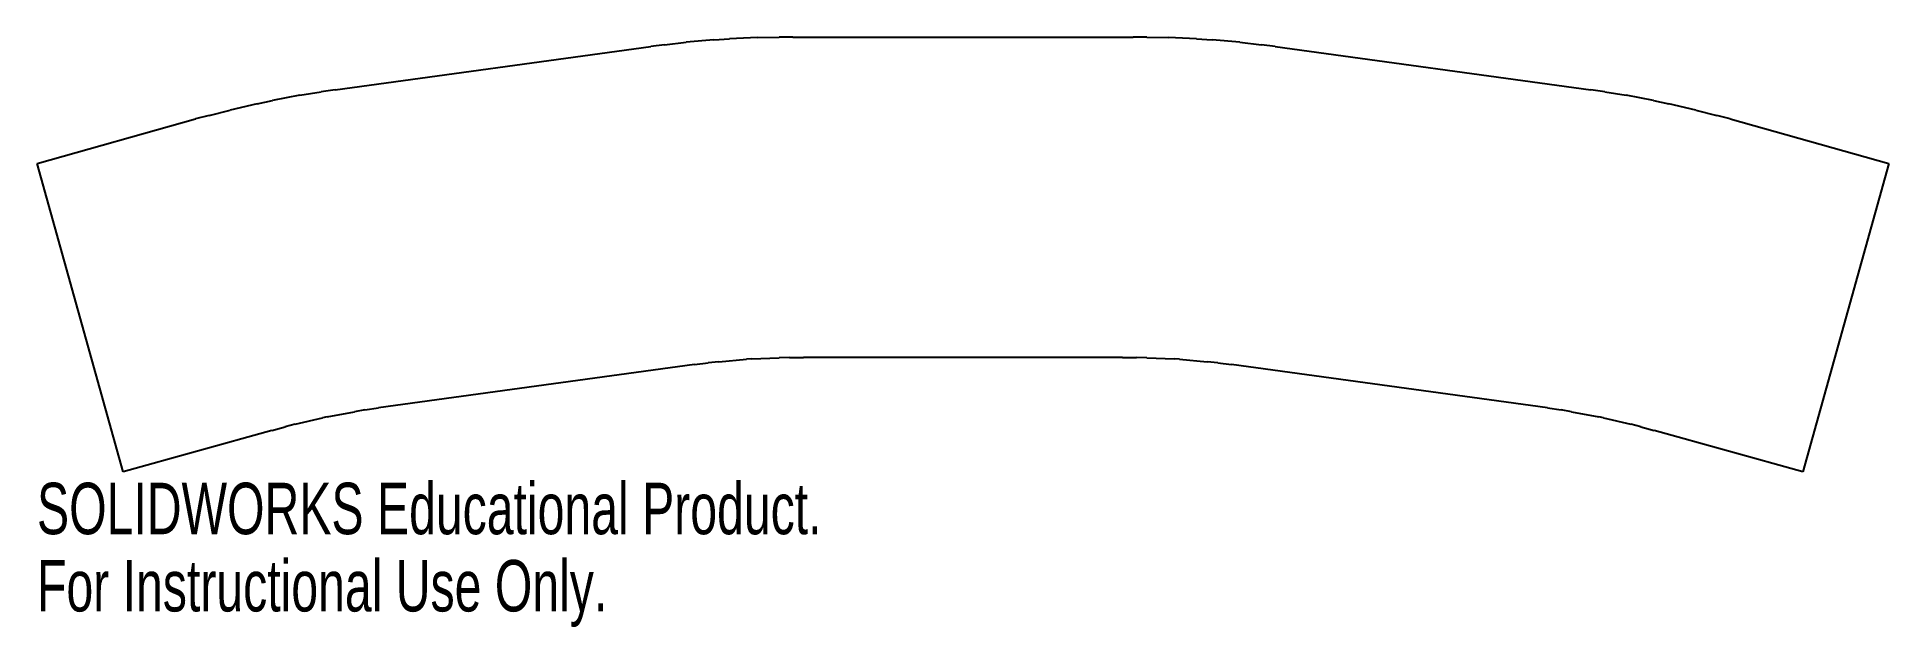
# Model space of a CAD drawing. Header units: millimetres. Extents: x -56 to 117, y -62 to -7.
import ezdxf

# ---------------------------------------------------------------- set-up
doc = ezdxf.new("R2010")
doc.units = ezdxf.units.MM
doc.styles.add('SLDTEXTSTYLE0', font='TXT', dxfattribs={"width": 0.7})

msp = doc.modelspace()

# ---------------------------------------------------------------- linework, layer by layer
at = {"color": 7, "linetype": 'Continuous', "lineweight": 25}
for p, q in [((7.1, -6.78), (4.5, -7.01)), ((7.1, -6.78), (8.58, -6.69)), ((11.19, -6.57), (8.58, -6.69)), ((11.19, -6.57), (13.22, -6.54)), ((14.53, -6.52), (13.22, -6.54)), ((14.53, -6.52), (46.47, -6.52)), ((47.78, -6.54), (46.47, -6.52)), ((47.78, -6.54), (49.81, -6.57)), ((52.42, -6.69), (49.81, -6.57)), ((52.42, -6.69), (53.9, -6.78)), ((56.5, -7.01), (53.9, -6.78)), ((-28.48, -11.47), (1.19, -7.4)), ((2.48, -7.24), (1.19, -7.4)), ((2.48, -7.24), (4.5, -7.01)), ((56.5, -7.01), (58.52, -7.24)), ((59.81, -7.4), (58.52, -7.24)), ((59.81, -7.4), (89.48, -11.47)), ((-31.78, -11.99), (-34.34, -12.47)), ((-31.78, -11.99), (-29.77, -11.66)), ((-28.48, -11.47), (-29.77, -11.66)), ((90.77, -11.66), (89.48, -11.47)), ((90.77, -11.66), (92.78, -11.99)), ((95.34, -12.47), (92.78, -11.99)), ((-40.3, -13.88), (-41.57, -14.21)), ((-40.3, -13.88), (-38.34, -13.37)), ((-35.79, -12.78), (-38.34, -13.37)), ((-35.79, -12.78), (-34.34, -12.47)), ((95.34, -12.47), (96.8, -12.78)), ((99.34, -13.37), (96.8, -12.78)), ((99.34, -13.37), (101.3, -13.88)), ((102.56, -14.21), (101.3, -13.88)), ((-56.47, -18.38), (-41.57, -14.21)), ((102.56, -14.21), (117.47, -18.38)), ((-48.37, -47.34), (-56.47, -18.38)), ((117.47, -18.38), (109.37, -47.34)), ((5.29, -37.27), (-24.39, -41.34)), ((5.29, -37.27), (6.58, -37.11)), ((7.57, -37), (6.58, -37.11)), ((7.57, -37), (10.17, -36.77)), ((10.62, -36.74), (10.17, -36.77)), ((10.62, -36.74), (13.23, -36.62)), ((14.22, -36.6), (13.23, -36.62)), ((14.22, -36.6), (15.53, -36.59)), ((45.47, -36.59), (15.53, -36.59)), ((45.47, -36.59), (46.78, -36.6)), ((47.77, -36.62), (46.78, -36.6)), ((47.77, -36.62), (50.38, -36.74)), ((50.83, -36.77), (50.38, -36.74)), ((50.83, -36.77), (53.43, -37)), ((54.42, -37.11), (53.43, -37)), ((54.42, -37.11), (55.71, -37.27)), ((85.39, -41.34), (55.71, -37.27)), ((-29.22, -42.17), (-26.66, -41.69)), ((-25.68, -41.53), (-26.66, -41.69)), ((-25.68, -41.53), (-24.39, -41.34)), ((85.39, -41.34), (86.68, -41.53)), ((87.66, -41.69), (86.68, -41.53)), ((87.66, -41.69), (90.22, -42.17)), ((-34.43, -43.44), (-48.37, -47.34)), ((-34.43, -43.44), (-33.17, -43.1)), ((-32.21, -42.85), (-33.17, -43.1)), ((-32.21, -42.85), (-29.66, -42.26)), ((-29.22, -42.17), (-29.66, -42.26)), ((90.66, -42.26), (90.22, -42.17)), ((90.66, -42.26), (93.21, -42.85)), ((94.17, -43.1), (93.21, -42.85)), ((94.17, -43.1), (95.43, -43.44)), ((109.37, -47.34), (95.43, -43.44))]:
    msp.add_line(p, q, dxfattribs=at)

# ---------------------------------------------------------------- texts
at = {"color": 7, "linetype": 'Continuous', "char_height": 4.8336, "attachment_point": 1, "style": 'SLDTEXTSTYLE0'}
for s, insert in [('SOLIDWORKS Educational Product.', (-56.47, -48.36)), ('For Instructional Use Only.', (-56.47, -55.61))]:
    msp.add_mtext(s, dxfattribs=dict(at, insert=insert))

doc.saveas('drawing.dxf')
